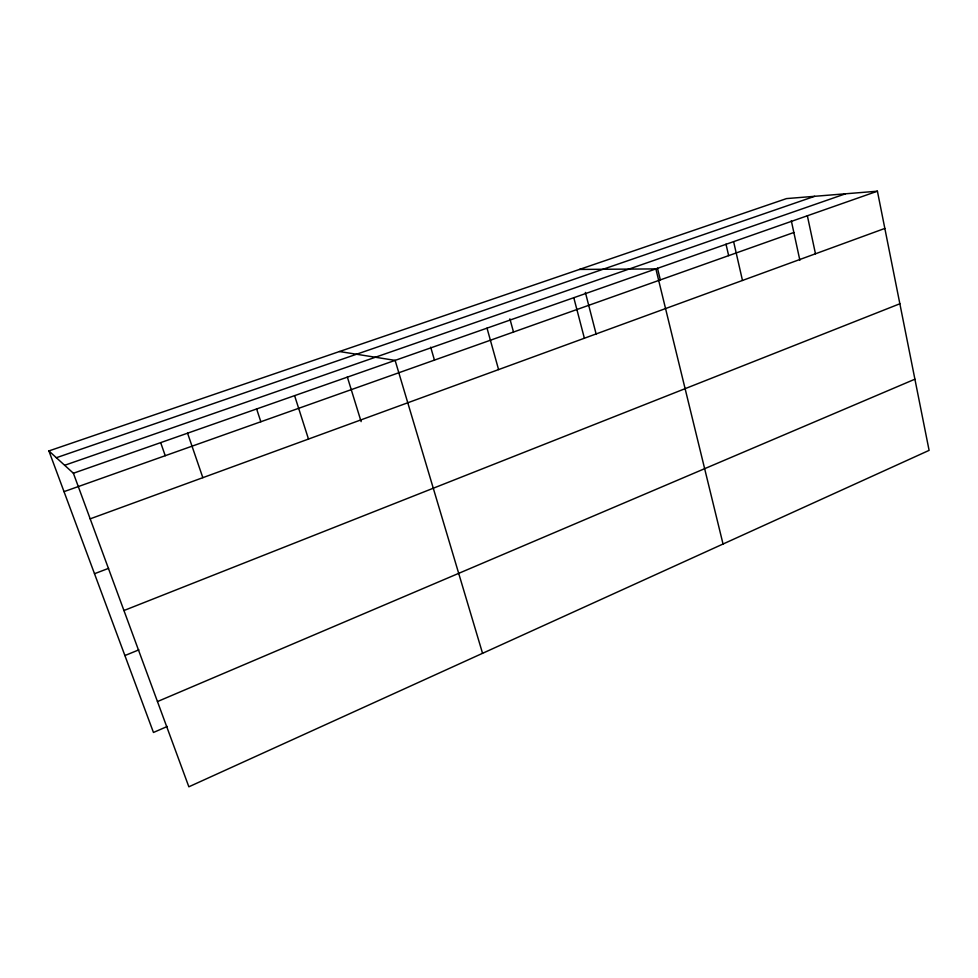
<?xml version="1.0" encoding="UTF-8"?>
<svg xmlns="http://www.w3.org/2000/svg" width="978" height="978" viewBox="0 0 978 978"><rect width="100%" height="100%" fill="white"/><g stroke="black" fill="none" stroke-linecap="round" stroke-linejoin="round"><path stroke-width="1.47" d="M167.299 726.458L153.46 732.461L48.9 450.931L786.508 198.595L877.413 191.199L929.1 450.369L188.852 786.801L73.387 473.242L48.9 450.931M157.458 701.568L914.907 379.195M124.891 655.553L138.864 649.857M123.937 610.529L899.858 303.767M94.499 573.719L108.607 568.34M90.184 518.841L884.833 228.436M64.01 491.641L793.843 232.495M73.387 473.242L877.413 191.199M64.646 465.284L845.505 193.803M56.345 457.728L814.662 196.309M579.428 269.439L655.871 268.913L723.035 544.012M339.488 351.53L395.124 360.381L482.557 653.316M160.771 442.9L165.233 455.699M187.568 433.193L202.837 477.68M256.566 408.767L260.833 421.75M294.598 395.65L308.486 439.061M347.324 376.946L361.126 421.628M430.687 347.178L434.452 360.112M487.02 328.143L498.584 369.598M509.893 318.865L513.511 332.043M573.793 297.703L584.379 338.241M585.37 292.41L596.225 334.403M657.473 268.168L660.333 279.904M725.994 244.133L728.647 255.649M733.61 241.639L742.473 280.466M791.3 220.71L799.87 260.282M807.363 215.771L815.469 253.791"/></g></svg>
